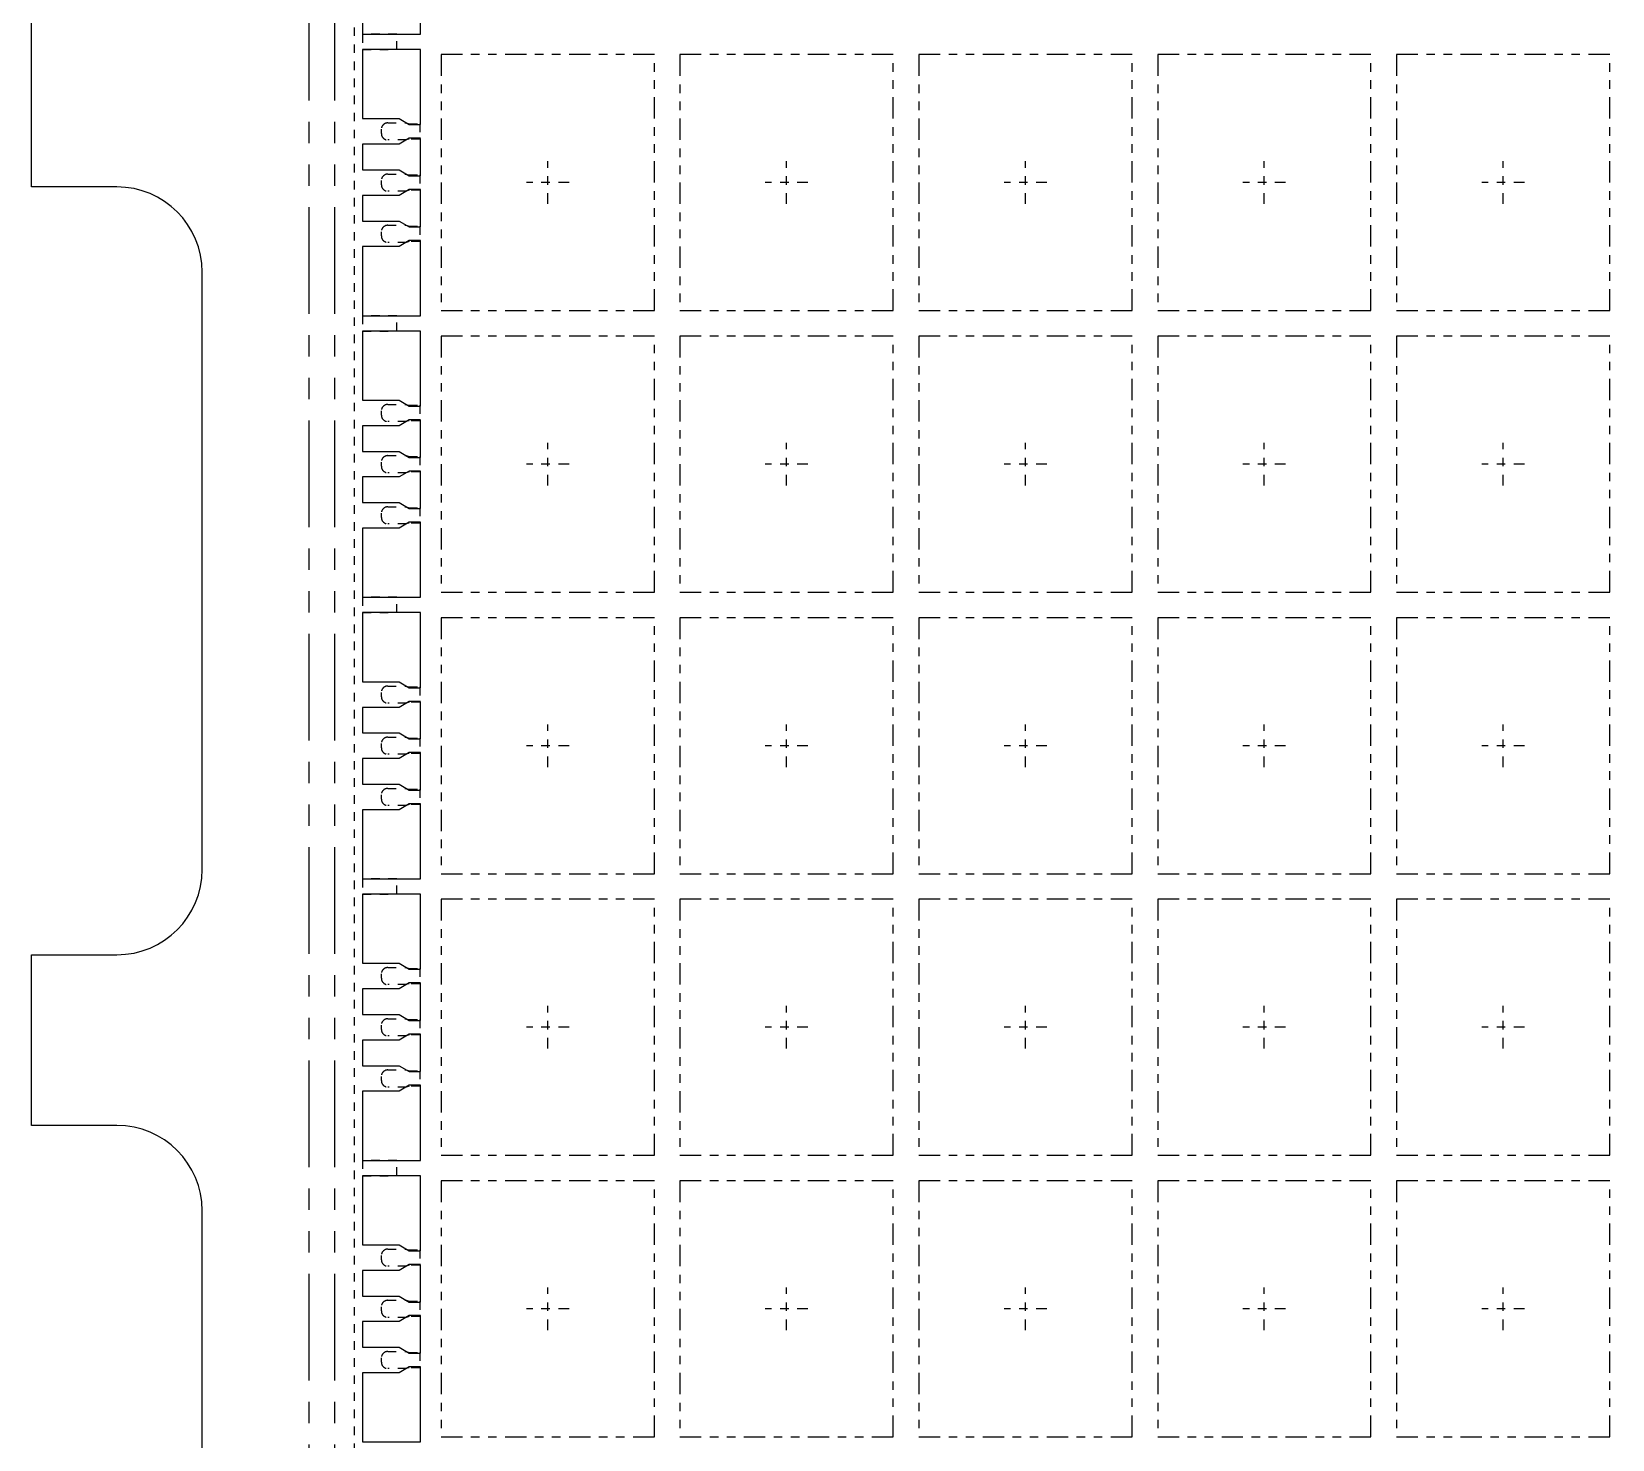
# Model space of a CAD drawing. Extents: x -336 to 28, y -457 to 7.
# Drawn here: x -295.04 to -276.51, y -126 to -109.5 of the extents above; entities that cross this region are included whole.
import ezdxf

# ---------------------------------------------------------------- set-up
doc = ezdxf.new("R2010")
doc.units = 0
doc.header["$MEASUREMENT"] = 0
for name, pattern in [('CENTERX2', [4, 2.5, -0.5, 0.5, -0.5]), ('HIDDEN', [0.375, 0.25, -0.125]), ('PHANTOM', [2.5, 1.25, -0.25, 0.25, -0.25, 0.25, -0.25])]:
    doc.linetypes.add(name, pattern=pattern)
doc.layers.add('1', color=7, linetype='CONTINUOUS')
doc.layers.add('1D', color=4, linetype='CONTINUOUS')

msp = doc.modelspace()

# ---------------------------------------------------------------- linework, layer by layer
at = {"layer": '1'}
for p, q in [((-295.0362, -111.32), (-295.0362, -101.32)), ((-294.0362, -111.32), (-295.0362, -111.32)), ((-293.0362, -119.32), (-293.0362, -112.32)), ((-295.0362, -122.32), (-295.0362, -120.32)), ((-295.0362, -120.32), (-294.0362, -120.32)), ((-294.0362, -122.32), (-295.0362, -122.32)), ((-293.0362, -130.32), (-293.0362, -123.32))]:
    msp.add_line(p, q, dxfattribs=at)
for points in [[(-291.1562, -109.53), (-290.4762, -109.53), (-290.4762, -108.65), (-290.6112, -108.65), (-290.7278, -108.72), (-291.1562, -108.72)], [(-290.7278, -110.52), (-290.6112, -110.59), (-290.4762, -110.59), (-290.4762, -109.71), (-291.1562, -109.71), (-291.1562, -110.52)], [(-291.1562, -111.72), (-290.7278, -111.72), (-290.6112, -111.79), (-290.4762, -111.79), (-290.4762, -111.35), (-290.6112, -111.35), (-290.7278, -111.42), (-291.1562, -111.42)], [(-291.1562, -112.83), (-290.4762, -112.83), (-290.4762, -111.95), (-290.6112, -111.95), (-290.7278, -112.02), (-291.1562, -112.02)], [(-290.7278, -113.82), (-290.6112, -113.89), (-290.4762, -113.89), (-290.4762, -113.01), (-291.1562, -113.01), (-291.1562, -113.82)], [(-291.1562, -115.02), (-290.7278, -115.02), (-290.6112, -115.09), (-290.4762, -115.09), (-290.4762, -114.65), (-290.6112, -114.65), (-290.7278, -114.72), (-291.1562, -114.72)], [(-291.1562, -116.13), (-290.4762, -116.13), (-290.4762, -115.25), (-290.6112, -115.25), (-290.7278, -115.32), (-291.1562, -115.32)], [(-290.7278, -117.12), (-290.6112, -117.19), (-290.4762, -117.19), (-290.4762, -116.31), (-291.1562, -116.31), (-291.1562, -117.12)], [(-291.1562, -118.32), (-290.7278, -118.32), (-290.6112, -118.39), (-290.4762, -118.39), (-290.4762, -117.95), (-290.6112, -117.95), (-290.7278, -118.02), (-291.1562, -118.02)], [(-291.1562, -119.43), (-290.4762, -119.43), (-290.4762, -118.55), (-290.6112, -118.55), (-290.7278, -118.62), (-291.1562, -118.62)], [(-290.7278, -120.42), (-290.6112, -120.49), (-290.4762, -120.49), (-290.4762, -119.61), (-291.1562, -119.61), (-291.1562, -120.42)], [(-291.1562, -121.62), (-290.7278, -121.62), (-290.6112, -121.69), (-290.4762, -121.69), (-290.4762, -121.25), (-290.6112, -121.25), (-290.7278, -121.32), (-291.1562, -121.32)], [(-291.1562, -122.73), (-290.4762, -122.73), (-290.4762, -121.85), (-290.6112, -121.85), (-290.7278, -121.92), (-291.1562, -121.92)], [(-290.7278, -123.72), (-290.6112, -123.79), (-290.4762, -123.79), (-290.4762, -122.91), (-291.1562, -122.91), (-291.1562, -123.72)], [(-291.1562, -124.92), (-290.7278, -124.92), (-290.6112, -124.99), (-290.4762, -124.99), (-290.4762, -124.55), (-290.6112, -124.55), (-290.7278, -124.62), (-291.1562, -124.62)], [(-291.1562, -126.03), (-290.4762, -126.03), (-290.4762, -125.15), (-290.6112, -125.15), (-290.7278, -125.22), (-291.1562, -125.22)]]:
    msp.add_lwpolyline(points, close=True, dxfattribs=at)
for points in [[(-290.4762, -110.75), (-290.6112, -110.75), (-290.7278, -110.82), (-291.1562, -110.82), (-291.1562, -111.12), (-290.7278, -111.12), (-290.6112, -111.19), (-290.4762, -111.19), (-290.4762, -110.7535)], [(-290.4762, -114.05), (-290.6112, -114.05), (-290.7278, -114.12), (-291.1562, -114.12), (-291.1562, -114.42), (-290.7278, -114.42), (-290.6112, -114.49), (-290.4762, -114.49), (-290.4762, -114.0535)], [(-290.4762, -117.35), (-290.6112, -117.35), (-290.7278, -117.42), (-291.1562, -117.42), (-291.1562, -117.72), (-290.7278, -117.72), (-290.6112, -117.79), (-290.4762, -117.79), (-290.4762, -117.3535)], [(-290.4762, -120.65), (-290.6112, -120.65), (-290.7278, -120.72), (-291.1562, -120.72), (-291.1562, -121.02), (-290.7278, -121.02), (-290.6112, -121.09), (-290.4762, -121.09), (-290.4762, -120.6535)], [(-290.4762, -123.95), (-290.6112, -123.95), (-290.7278, -124.02), (-291.1562, -124.02), (-291.1562, -124.32), (-290.7278, -124.32), (-290.6112, -124.39), (-290.4762, -124.39), (-290.4762, -123.9535)]]:
    msp.add_lwpolyline(points, dxfattribs=at)
for centre, start, end in [((-294.0362, -112.32), 0, 90), ((-294.0362, -119.32), 270, 0), ((-294.0362, -123.32), 0, 90)]:
    msp.add_arc(centre, 1, start, end, dxfattribs=at)
at = {"layer": '1D', "linetype": 'HIDDEN', "ltscale": 0.2}
msp.add_line((-291.2562, -75.65), (-291.2562, -136.99), dxfattribs=at)
at = {"layer": '1D', "color": 2, "linetype": 'PHANTOM'}
for points in [[(-236.7862, -74.82), (-290.7862, -74.82, -0.0990195), (-291.5554, -74.6662, 0.9166595), (-292.7092, -76.8734, -0.2559241), (-291.7862, -78.5587), (-291.7862, -103.5814, -0.2559241), (-292.7092, -105.2667, 0.5477226), (-292.7092, -107.3734, -0.2559241), (-291.7862, -109.0587), (-291.7862, -134.0814, -0.2559241), (-292.7092, -135.7667, 0.9166595), (-291.5554, -137.9739, -0.0990195), (-290.7862, -137.82), (-236.7862, -137.82, -0.0990195), (-236.0169, -137.9739, 0.9166595), (-234.8631, -135.7667, -0.2559241), (-235.7862, -134.0814), (-235.7862, -109.0587, -0.2559241), (-234.8631, -107.3734, 0.5477226), (-234.8631, -105.2667, -0.2559241), (-235.7862, -103.5814), (-235.7862, -78.5587, -0.2559241), (-234.8631, -76.8734, 0.9166595), (-236.0169, -74.6662, -0.0990195)], [(-236.7862, -75.12), (-290.7862, -75.12, -0.0990195), (-291.6708, -74.9431, 0.9166595), (-292.5477, -76.6206, -0.2559241), (-291.4862, -78.5587), (-291.4862, -103.5814, -0.2559241), (-292.5477, -105.5195, 0.5477226), (-292.5477, -107.1206, -0.2559241), (-291.4862, -109.0587), (-291.4862, -134.0814, -0.2559241), (-292.5477, -136.0195, 0.9166595), (-291.6708, -137.697, -0.0990195), (-290.7862, -137.52), (-236.7862, -137.52, -0.0990195), (-235.9015, -137.697, 0.9166595), (-235.0246, -136.0195, -0.2559241), (-236.0862, -134.0814), (-236.0862, -109.0587, -0.2559241), (-235.0246, -107.1206, 0.5477226), (-235.0246, -105.5195, -0.2559241), (-236.0862, -103.5814), (-236.0862, -78.5587, -0.2559241), (-235.0246, -76.6206, 0.9166595), (-235.9015, -74.9431, -0.0990195)]]:
    msp.add_lwpolyline(points, format="xyb", close=True, dxfattribs=at)
at = {"layer": '1D', "linetype": 'HIDDEN', "ltscale": 0.2}
for points in [[(-290.7562, -109.71), (-290.7562, -109.53), (-291.1562, -109.53), (-291.1562, -109.71)], [(-290.7562, -113.01), (-290.7562, -112.83), (-291.1562, -112.83), (-291.1562, -113.01)], [(-290.7562, -116.31), (-290.7562, -116.13), (-291.1562, -116.13), (-291.1562, -116.31)], [(-290.7562, -119.61), (-290.7562, -119.43), (-291.1562, -119.43), (-291.1562, -119.61)], [(-290.7562, -122.91), (-290.7562, -122.73), (-291.1562, -122.73), (-291.1562, -122.91)]]:
    msp.add_lwpolyline(points, close=True, dxfattribs=at)
at = {"layer": '1D', "color": 2, "linetype": 'PHANTOM', "ltscale": 0.2}
for points in [[(-287.7362, -109.77), (-290.2362, -109.77), (-290.2362, -112.77), (-287.7362, -112.77)], [(-284.9362, -109.77), (-287.4362, -109.77), (-287.4362, -112.77), (-284.9362, -112.77)], [(-282.1362, -109.77), (-284.6362, -109.77), (-284.6362, -112.77), (-282.1362, -112.77)], [(-279.3362, -109.77), (-281.8362, -109.77), (-281.8362, -112.77), (-279.3362, -112.77)], [(-276.5362, -109.77), (-279.0362, -109.77), (-279.0362, -112.77), (-276.5362, -112.77)], [(-287.7362, -113.07), (-290.2362, -113.07), (-290.2362, -116.07), (-287.7362, -116.07)], [(-284.9362, -113.07), (-287.4362, -113.07), (-287.4362, -116.07), (-284.9362, -116.07)], [(-282.1362, -113.07), (-284.6362, -113.07), (-284.6362, -116.07), (-282.1362, -116.07)], [(-279.3362, -113.07), (-281.8362, -113.07), (-281.8362, -116.07), (-279.3362, -116.07)], [(-276.5362, -113.07), (-279.0362, -113.07), (-279.0362, -116.07), (-276.5362, -116.07)], [(-287.7362, -116.37), (-290.2362, -116.37), (-290.2362, -119.37), (-287.7362, -119.37)], [(-284.9362, -116.37), (-287.4362, -116.37), (-287.4362, -119.37), (-284.9362, -119.37)], [(-282.1362, -116.37), (-284.6362, -116.37), (-284.6362, -119.37), (-282.1362, -119.37)], [(-279.3362, -116.37), (-281.8362, -116.37), (-281.8362, -119.37), (-279.3362, -119.37)], [(-276.5362, -116.37), (-279.0362, -116.37), (-279.0362, -119.37), (-276.5362, -119.37)], [(-287.7362, -119.67), (-290.2362, -119.67), (-290.2362, -122.67), (-287.7362, -122.67)], [(-284.9362, -119.67), (-287.4362, -119.67), (-287.4362, -122.67), (-284.9362, -122.67)], [(-282.1362, -119.67), (-284.6362, -119.67), (-284.6362, -122.67), (-282.1362, -122.67)], [(-279.3362, -119.67), (-281.8362, -119.67), (-281.8362, -122.67), (-279.3362, -122.67)], [(-276.5362, -119.67), (-279.0362, -119.67), (-279.0362, -122.67), (-276.5362, -122.67)], [(-287.7362, -122.97), (-290.2362, -122.97), (-290.2362, -125.97), (-287.7362, -125.97)], [(-284.9362, -122.97), (-287.4362, -122.97), (-287.4362, -125.97), (-284.9362, -125.97)], [(-282.1362, -122.97), (-284.6362, -122.97), (-284.6362, -125.97), (-282.1362, -125.97)], [(-279.3362, -122.97), (-281.8362, -122.97), (-281.8362, -125.97), (-279.3362, -125.97)], [(-276.5362, -122.97), (-279.0362, -122.97), (-279.0362, -125.97), (-276.5362, -125.97)]]:
    msp.add_lwpolyline(points, close=True, dxfattribs=at)
at = {"layer": '1D', "linetype": 'HIDDEN', "ltscale": 0.2}
for points in [[(-290.9362, -110.645, -0.4142136), (-290.8612, -110.57), (-290.6445, -110.57), (-290.6112, -110.58), (-290.4862, -110.58), (-290.4862, -110.76), (-290.6112, -110.76), (-290.6445, -110.77), (-290.8612, -110.77, -0.4142136), (-290.9362, -110.695)], [(-290.9362, -111.245, -0.4142136), (-290.8612, -111.17), (-290.6445, -111.17), (-290.6112, -111.18), (-290.4862, -111.18), (-290.4862, -111.36), (-290.6112, -111.36), (-290.6445, -111.37), (-290.8612, -111.37, -0.4142136), (-290.9362, -111.295)], [(-290.9362, -111.845, -0.4142136), (-290.8612, -111.77), (-290.6445, -111.77), (-290.6112, -111.78), (-290.4862, -111.78), (-290.4862, -111.96), (-290.6112, -111.96), (-290.6445, -111.97), (-290.8612, -111.97, -0.4142136), (-290.9362, -111.895)], [(-290.9362, -113.945, -0.4142136), (-290.8612, -113.87), (-290.6445, -113.87), (-290.6112, -113.88), (-290.4862, -113.88), (-290.4862, -114.06), (-290.6112, -114.06), (-290.6445, -114.07), (-290.8612, -114.07, -0.4142136), (-290.9362, -113.995)], [(-290.9362, -114.545, -0.4142136), (-290.8612, -114.47), (-290.6445, -114.47), (-290.6112, -114.48), (-290.4862, -114.48), (-290.4862, -114.66), (-290.6112, -114.66), (-290.6445, -114.67), (-290.8612, -114.67, -0.4142136), (-290.9362, -114.595)], [(-290.9362, -115.145, -0.4142136), (-290.8612, -115.07), (-290.6445, -115.07), (-290.6112, -115.08), (-290.4862, -115.08), (-290.4862, -115.26), (-290.6112, -115.26), (-290.6445, -115.27), (-290.8612, -115.27, -0.4142136), (-290.9362, -115.195)], [(-290.9362, -117.245, -0.4142136), (-290.8612, -117.17), (-290.6445, -117.17), (-290.6112, -117.18), (-290.4862, -117.18), (-290.4862, -117.36), (-290.6112, -117.36), (-290.6445, -117.37), (-290.8612, -117.37, -0.4142136), (-290.9362, -117.295)], [(-290.9362, -117.845, -0.4142136), (-290.8612, -117.77), (-290.6445, -117.77), (-290.6112, -117.78), (-290.4862, -117.78), (-290.4862, -117.96), (-290.6112, -117.96), (-290.6445, -117.97), (-290.8612, -117.97, -0.4142136), (-290.9362, -117.895)], [(-290.9362, -118.445, -0.4142136), (-290.8612, -118.37), (-290.6445, -118.37), (-290.6112, -118.38), (-290.4862, -118.38), (-290.4862, -118.56), (-290.6112, -118.56), (-290.6445, -118.57), (-290.8612, -118.57, -0.4142136), (-290.9362, -118.495)], [(-290.9362, -120.545, -0.4142136), (-290.8612, -120.47), (-290.6445, -120.47), (-290.6112, -120.48), (-290.4862, -120.48), (-290.4862, -120.66), (-290.6112, -120.66), (-290.6445, -120.67), (-290.8612, -120.67, -0.4142136), (-290.9362, -120.595)], [(-290.9362, -121.145, -0.4142136), (-290.8612, -121.07), (-290.6445, -121.07), (-290.6112, -121.08), (-290.4862, -121.08), (-290.4862, -121.26), (-290.6112, -121.26), (-290.6445, -121.27), (-290.8612, -121.27, -0.4142136), (-290.9362, -121.195)], [(-290.9362, -121.745, -0.4142136), (-290.8612, -121.67), (-290.6445, -121.67), (-290.6112, -121.68), (-290.4862, -121.68), (-290.4862, -121.86), (-290.6112, -121.86), (-290.6445, -121.87), (-290.8612, -121.87, -0.4142136), (-290.9362, -121.795)], [(-290.9362, -123.845, -0.4142136), (-290.8612, -123.77), (-290.6445, -123.77), (-290.6112, -123.78), (-290.4862, -123.78), (-290.4862, -123.96), (-290.6112, -123.96), (-290.6445, -123.97), (-290.8612, -123.97, -0.4142136), (-290.9362, -123.895)], [(-290.9362, -124.445, -0.4142136), (-290.8612, -124.37), (-290.6445, -124.37), (-290.6112, -124.38), (-290.4862, -124.38), (-290.4862, -124.56), (-290.6112, -124.56), (-290.6445, -124.57), (-290.8612, -124.57, -0.4142136), (-290.9362, -124.495)], [(-290.9362, -125.045, -0.4142136), (-290.8612, -124.97), (-290.6445, -124.97), (-290.6112, -124.98), (-290.4862, -124.98), (-290.4862, -125.16), (-290.6112, -125.16), (-290.6445, -125.17), (-290.8612, -125.17, -0.4142136), (-290.9362, -125.095)]]:
    msp.add_lwpolyline(points, format="xyb", close=True, dxfattribs=at)
at = {"layer": '1D', "linetype": 'CENTERX2', "ltscale": 0.05}
for points in [[(-288.9862, -111.52), (-288.9862, -111.02)], [(-286.1862, -111.52), (-286.1862, -111.02)], [(-283.3862, -111.52), (-283.3862, -111.02)], [(-280.5862, -111.52), (-280.5862, -111.02)], [(-277.7862, -111.52), (-277.7862, -111.02)], [(-288.7362, -111.27), (-289.2362, -111.27)], [(-285.9362, -111.27), (-286.4362, -111.27)], [(-283.1362, -111.27), (-283.6362, -111.27)], [(-280.3362, -111.27), (-280.8362, -111.27)], [(-277.5362, -111.27), (-278.0362, -111.27)], [(-288.9862, -114.82), (-288.9862, -114.32)], [(-286.1862, -114.82), (-286.1862, -114.32)], [(-283.3862, -114.82), (-283.3862, -114.32)], [(-280.5862, -114.82), (-280.5862, -114.32)], [(-277.7862, -114.82), (-277.7862, -114.32)], [(-288.7362, -114.57), (-289.2362, -114.57)], [(-285.9362, -114.57), (-286.4362, -114.57)], [(-283.1362, -114.57), (-283.6362, -114.57)], [(-280.3362, -114.57), (-280.8362, -114.57)], [(-277.5362, -114.57), (-278.0362, -114.57)], [(-288.9862, -118.12), (-288.9862, -117.62)], [(-286.1862, -118.12), (-286.1862, -117.62)], [(-283.3862, -118.12), (-283.3862, -117.62)], [(-280.5862, -118.12), (-280.5862, -117.62)], [(-277.7862, -118.12), (-277.7862, -117.62)], [(-288.7362, -117.87), (-289.2362, -117.87)], [(-285.9362, -117.87), (-286.4362, -117.87)], [(-283.1362, -117.87), (-283.6362, -117.87)], [(-280.3362, -117.87), (-280.8362, -117.87)], [(-277.5362, -117.87), (-278.0362, -117.87)], [(-288.9862, -121.42), (-288.9862, -120.92)], [(-286.1862, -121.42), (-286.1862, -120.92)], [(-283.3862, -121.42), (-283.3862, -120.92)], [(-280.5862, -121.42), (-280.5862, -120.92)], [(-277.7862, -121.42), (-277.7862, -120.92)], [(-288.7362, -121.17), (-289.2362, -121.17)], [(-285.9362, -121.17), (-286.4362, -121.17)], [(-283.1362, -121.17), (-283.6362, -121.17)], [(-280.3362, -121.17), (-280.8362, -121.17)], [(-277.5362, -121.17), (-278.0362, -121.17)], [(-288.9862, -124.72), (-288.9862, -124.22)], [(-286.1862, -124.72), (-286.1862, -124.22)], [(-283.3862, -124.72), (-283.3862, -124.22)], [(-280.5862, -124.72), (-280.5862, -124.22)], [(-277.7862, -124.72), (-277.7862, -124.22)], [(-288.7362, -124.47), (-289.2362, -124.47)], [(-285.9362, -124.47), (-286.4362, -124.47)], [(-283.1362, -124.47), (-283.6362, -124.47)], [(-280.3362, -124.47), (-280.8362, -124.47)], [(-277.5362, -124.47), (-278.0362, -124.47)]]:
    msp.add_lwpolyline(points, dxfattribs=at)

doc.saveas('drawing.dxf')
